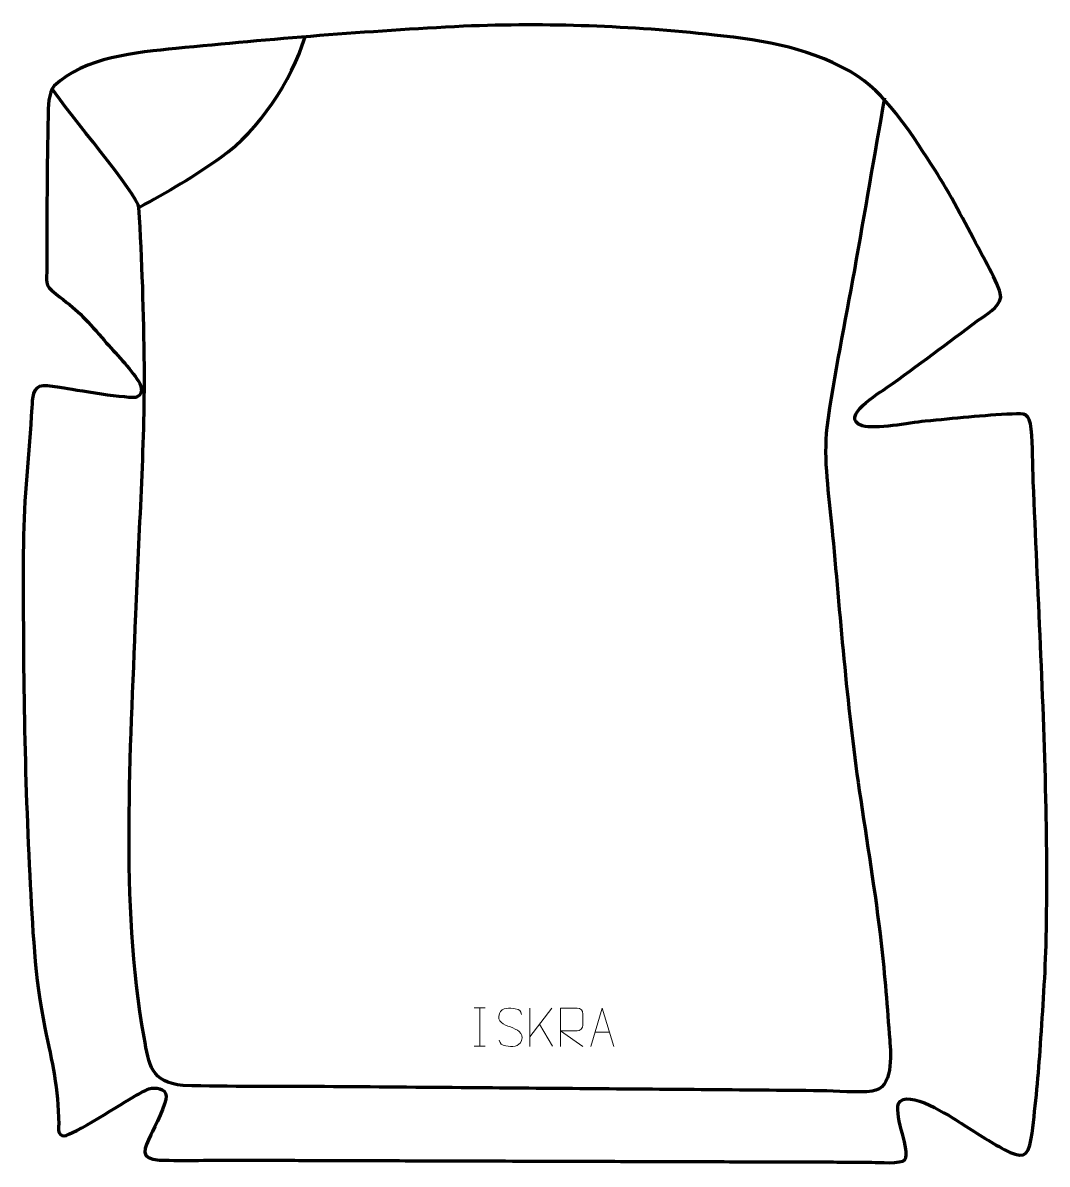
# Model space of a CAD drawing. Header units: millimetres. Extents: x 892 to 1559, y 42 to 784.
import ezdxf

# ---------------------------------------------------------------- set-up
doc = ezdxf.new("R2010")
doc.units = ezdxf.units.MM
doc.header["$MEASUREMENT"] = 0
doc.layers.add('layer 2', color=7, linetype='Continuous')
doc.layers.add('layer 3', color=7, linetype='Continuous')

msp = doc.modelspace()

# ---------------------------------------------------------------- linework, layer by layer
at = {"layer": 'layer 2', "color": 142, "lineweight": 158}
for points, knots in [([(967.8647, 663.7227), (985.719, 673.6216), (1004.9617, 684.5987), (1021.3476, 696.4468), (1021.3476, 696.4468), (1045.9551, 714.2396), (1067.0219, 745.6773), (1075.873, 774.7654)], [0, 0, 0, 0, 0.33333333, 0.33333333, 0.33333333, 0.33333333, 1, 1, 1, 1]), ([(1452.7976, 735.0994), (1446.2597, 697.751), (1439.7219, 660.4025), (1433.184, 623.0541), (1433.184, 623.0541), (1427.139, 589.0911), (1419.7157, 554.8096), (1415.3212, 520.632), (1415.3212, 520.632), (1412.8106, 500.168), (1416.597, 476.7205), (1418.5529, 456.0749), (1418.5529, 456.0749), (1423.9558, 398.5212), (1428.009, 341.9301), (1436.3956, 284.614), (1436.3956, 284.614), (1441.2276, 251.6694), (1446.8065, 218.215), (1450.6617, 185.1969), (1450.6617, 185.1969), (1453.0333, 164.4811), (1454.5059, 143.2232), (1456.2027, 122.405), (1456.2027, 122.405), (1457.0164, 112.4231), (1458.4781, 90.8298), (1444.7783, 89.0157), (1444.7783, 89.0157), (1435.2909, 87.7594), (1421.3877, 89.194), (1411.3021, 89.2888), (1411.3021, 89.2888), (1385.6794, 89.5292), (1360.0562, 89.7437), (1334.4333, 89.9553), (1334.4333, 89.9553), (1334.4333, 89.9553), (1333.4842, 89.9632), (1333.4842, 89.9632), (1333.4842, 89.9632), (1321.4576, 90.0625), (1309.431, 90.1618), (1297.4045, 90.2612), (1297.4045, 90.2612), (1272.0854, 90.4703), (1246.7663, 90.6795), (1221.4472, 90.8886), (1221.4472, 90.8886), (1208.7876, 90.9932), (1196.1281, 91.0978), (1183.4686, 91.2024), (1183.4686, 91.2024), (1151.8197, 91.4638), (1120.1707, 91.7252), (1088.5219, 91.9866), (1088.5219, 91.9866), (1057.9049, 92.2218), (1027.148, 91.8057), (996.5555, 92.6755), (996.5555, 92.6755), (975.4218, 95.0269), (974.6215, 105.665), (971.1801, 124.0621), (971.1801, 124.0621), (955.5611, 213.2827), (962.56, 308.8797), (965.7647, 399.1446), (965.7647, 399.1446), (967.7181, 452.7005), (971.7797, 506.9179), (971.3707, 560.447), (971.3707, 560.447), (971.0823, 594.7828), (969.8912, 629.445), (967.8647, 663.7227), (967.8647, 663.7227), (967.1931, 671.7208), (921.2986, 725.9748), (911.2132, 741.0571)], [0, 0, 0, 0, 0.04761905, 0.04761905, 0.04761905, 0.04761905, 0.0952381, 0.0952381, 0.0952381, 0.0952381, 0.14285714, 0.14285714, 0.14285714, 0.14285714, 0.19047619, 0.19047619, 0.19047619, 0.19047619, 0.23809524, 0.23809524, 0.23809524, 0.23809524, 0.28571429, 0.28571429, 0.28571429, 0.28571429, 0.33333333, 0.33333333, 0.33333333, 0.33333333, 0.38095238, 0.38095238, 0.38095238, 0.38095238, 0.42857143, 0.42857143, 0.42857143, 0.42857143, 0.47619048, 0.47619048, 0.47619048, 0.47619048, 0.52380952, 0.52380952, 0.52380952, 0.52380952, 0.57142857, 0.57142857, 0.57142857, 0.57142857, 0.61904762, 0.61904762, 0.61904762, 0.61904762, 0.66666667, 0.66666667, 0.66666667, 0.66666667, 0.71428571, 0.71428571, 0.71428571, 0.71428571, 0.76190476, 0.76190476, 0.76190476, 0.76190476, 0.80952381, 0.80952381, 0.80952381, 0.80952381, 0.85714286, 0.85714286, 0.85714286, 0.85714286, 0.9047619, 0.9047619, 0.9047619, 0.9047619, 1, 1, 1, 1])]:
    msp.add_open_spline(points, degree=3, knots=knots, dxfattribs=at)
at = {"layer": 'layer 2', "color": 142, "lineweight": 9}
for points in [[(1185.9412, 143.2138), (1185.9412, 143.2138), (1193.0905, 143.2138), (1193.0905, 143.2138)], [(1189.5158, 143.2138), (1189.5158, 143.2138), (1189.5158, 118.3261), (1189.5158, 118.3261)], [(1222.0735, 143.0403), (1222.0735, 143.0403), (1222.0735, 118.1526), (1222.0735, 118.1526)], [(1236.4118, 143.0403), (1236.4118, 143.0403), (1222.0735, 124.4498), (1222.0735, 124.4498)], [(1236.7362, 118.248), (1236.7362, 118.248), (1228.2881, 132.5239), (1228.2881, 132.5239)], [(1264.5639, 127.3777), (1264.5639, 127.3777), (1274.0346, 127.3777), (1274.0346, 127.3777)], [(1185.9412, 118.3261), (1185.9412, 118.3261), (1193.0905, 118.3261), (1193.0905, 118.3261)]]:
    msp.add_open_spline(points, degree=3, dxfattribs=at)
for points, knots in [([(1209.4631, 130.7699), (1205.226, 132.2364), (1200.3308, 134.0275), (1202.3306, 139.5332), (1202.3306, 139.5332), (1203.8302, 143.6622), (1209.03, 143.2747), (1212.6241, 142.6752), (1212.6241, 142.6752), (1215.4772, 142.1993), (1216.3396, 140.9892), (1216.6494, 138.9107)], [0, 0, 0, 0, 0.25, 0.25, 0.25, 0.25, 0.5, 0.5, 0.5, 0.5, 1, 1, 1, 1]), ([(1242.0394, 118.1526), (1242.0394, 118.1526), (1242.0394, 143.0403), (1242.0394, 143.0403), (1242.0394, 143.0403), (1245.6247, 143.0403), (1249.2108, 143.0403), (1252.7965, 143.0403), (1252.7965, 143.0403), (1255.1157, 143.0027), (1256.6688, 141.5167), (1256.6648, 139.1565), (1256.6648, 139.1565), (1256.6643, 137.1263), (1256.6643, 134.075), (1256.6648, 132.0444), (1256.6648, 132.0444), (1256.6582, 130.1739), (1254.8507, 128.2372), (1252.8465, 128.2181), (1252.8465, 128.2181), (1252.8465, 128.2181), (1242.0394, 128.2181), (1242.0394, 128.2181), (1242.0394, 128.2181), (1242.0394, 128.2181), (1256.6555, 118.1526), (1256.6555, 118.1526)], [0, 0, 0, 0, 0.125, 0.125, 0.125, 0.125, 0.25, 0.25, 0.25, 0.25, 0.375, 0.375, 0.375, 0.375, 0.5, 0.5, 0.5, 0.5, 0.625, 0.625, 0.625, 0.625, 0.75, 0.75, 0.75, 0.75, 1, 1, 1, 1]), ([(1261.8485, 118.1526), (1261.8485, 118.1526), (1269.2, 143.0404), (1269.2, 143.0404), (1269.2, 143.0404), (1269.2, 143.0404), (1276.75, 118.1526), (1276.75, 118.1526)], [0, 0, 0, 0, 0.33333333, 0.33333333, 0.33333333, 0.33333333, 1, 1, 1, 1]), ([(1209.4631, 130.7697), (1213.471, 129.1274), (1218.4873, 127.2441), (1216.6581, 121.8979), (1216.6581, 121.8979), (1215.2021, 117.6428), (1210.3043, 117.8988), (1206.588, 118.4521), (1206.588, 118.4521), (1203.8452, 118.8608), (1202.6276, 120.0711), (1202.2506, 122.1777)], [0, 0, 0, 0, 0.25, 0.25, 0.25, 0.25, 0.5, 0.5, 0.5, 0.5, 1, 1, 1, 1])]:
    msp.add_open_spline(points, degree=3, knots=knots, dxfattribs=at)
at = {"layer": 'layer 3', "color": 242, "lineweight": 158}
msp.add_open_spline([(991.9345, 767.1606), (1053.8204, 773.3329), (1116.7712, 778.4544), (1178.8777, 781.6154), (1178.8777, 781.6154), (1234.6497, 783.8551), (1286.6375, 781.8698), (1342.1122, 775.9067), (1342.1122, 775.9067), (1375.7583, 772.4049), (1406.389, 767.2401), (1435.7028, 749.0496), (1435.7028, 749.0496), (1456.5367, 734.4936), (1471.7978, 709.319), (1485.4917, 688.1899), (1485.4917, 688.1899), (1495.5883, 672.5311), (1504.9699, 654.4261), (1513.6389, 637.8439), (1513.6389, 637.8439), (1516.7387, 631.9635), (1528.927, 610.652), (1528.3781, 605.3401), (1528.3781, 605.3401), (1527.1968, 598.296), (1519.0839, 594.3049), (1513.8032, 590.3625), (1513.8032, 590.3625), (1494.1654, 575.6973), (1474.3168, 560.8543), (1454.3946, 546.5981), (1454.3946, 546.5981), (1449.6718, 543.3115), (1422.4991, 527.0759), (1438.3524, 521.7951), (1438.3524, 521.7951), (1447.176, 519.2161), (1468.6176, 523.6758), (1479.1726, 524.6883), (1479.1726, 524.6883), (1497.7278, 526.4759), (1517.2598, 528.6675), (1535.8049, 529.4203), (1535.8049, 529.4203), (1544.2897, 529.7647), (1547.0177, 530.1255), (1548.1885, 519.6231), (1548.1885, 519.6231), (1549.3457, 508.6788), (1549.1253, 496.5689), (1549.5698, 485.4209), (1549.5698, 485.4209), (1552.4067, 414.6364), (1556.4332, 343.4534), (1557.8768, 272.6694), (1557.8768, 272.6694), (1558.4536, 243.3512), (1558.5925, 213.1069), (1557.8356, 183.8042), (1557.8356, 183.8042), (1557.2498, 161.1262), (1555.425, 137.9872), (1553.9962, 115.3045), (1553.9962, 115.3045), (1552.6788, 96.6781), (1550.7541, 76.7786), (1548.282, 58.2784), (1548.282, 58.2784), (1546.155, 45.1528), (1541.8866, 45.3418), (1530.7237, 51.1185), (1530.7237, 51.1185), (1521.6031, 55.8384), (1511.4217, 62.5999), (1502.6014, 68.1496), (1502.6014, 68.1496), (1496.2005, 72.199), (1467.5319, 91.2691), (1461.8985, 80.9684), (1461.8985, 80.9684), (1459.103, 71.3448), (1470.0676, 50.4374), (1465.9885, 44.5364), (1465.9885, 44.5364), (1463.9186, 41.5418), (1448.6982, 42.7338), (1444.601, 42.7992), (1444.601, 42.7992), (1441.7767, 42.8443), (1438.9559, 42.8866), (1436.1312, 42.9044), (1436.1312, 42.9044), (1429.7963, 42.9241), (1423.4615, 42.9437), (1417.1265, 42.9633), (1417.1265, 42.9633), (1408.2577, 42.9909), (1399.3888, 43.0184), (1390.52, 43.0459), (1390.52, 43.0459), (1371.832, 43.1039), (1353.1441, 43.1618), (1334.4561, 43.2199), (1334.4561, 43.2199), (1315.4515, 43.2788), (1296.4468, 43.3378), (1277.4422, 43.3967), (1277.4422, 43.3967), (1258.4374, 43.4556), (1239.4328, 43.5146), (1220.4281, 43.5736), (1220.4281, 43.5736), (1195.0885, 43.6522), (1169.749, 43.7308), (1144.4094, 43.8094), (1144.4094, 43.8094), (1125.7215, 43.8675), (1107.0335, 43.9254), (1088.3456, 43.9834), (1088.3456, 43.9834), (1082.0106, 44.003), (1075.6758, 44.0226), (1069.3409, 44.0423), (1069.3409, 44.0423), (1063.3228, 44.0609), (1057.3046, 44.0797), (1051.2865, 44.0983), (1051.2865, 44.0983), (1044.9515, 44.118), (1038.6167, 44.1376), (1032.2817, 44.1573), (1032.2817, 44.1573), (1015.3963, 44.1991), (997.9148, 43.7386), (981.1144, 44.2166), (981.1144, 44.2166), (967.7809, 45.3041), (971.0725, 51.3701), (975.5634, 60.6537), (975.5634, 60.6537), (977.8101, 65.2977), (986.1288, 81.5081), (985.5959, 85.7465), (985.5959, 85.7465), (984.9149, 91.1625), (978.6565, 91.8114), (974.3481, 90.4773), (974.3481, 90.4773), (971.4616, 89.4015), (968.0523, 87.5018), (965.3513, 85.951), (965.3513, 85.951), (958.225, 81.7568), (924.2537, 60.2864), (919.2013, 59.9078), (919.2013, 59.9078), (914.9207, 60.5288), (915.545, 64.0092), (915.6414, 67.5675), (915.6414, 67.5675), (915.3159, 91.2676), (911.4791, 107.3794), (906.7058, 130.1668), (906.7058, 130.1668), (899.9031, 162.6424), (898.5547, 196.4667), (896.8307, 229.5326), (896.8307, 229.5326), (893.1121, 300.9862), (892.3129, 373.3853), (892.6725, 444.9418), (892.6725, 444.9418), (892.8214, 474.5644), (896.4073, 504.1058), (898.1954, 533.6596), (898.1954, 533.6596), (898.5317, 539.2889), (898.4803, 547.455), (905.6127, 547.8168), (905.6127, 547.8168), (908.8501, 547.981), (914.3018, 546.9216), (917.6132, 546.4212), (917.6132, 546.4212), (924.6155, 545.3354), (962.9772, 538.6289), (966.6405, 540.5428), (966.6405, 540.5428), (971.4992, 543.5978), (969.1116, 548.3459), (966.5707, 552.2547), (966.5707, 552.2547), (960.4148, 561.2477), (951.0578, 570.4344), (943.8195, 578.9826), (943.8195, 578.9826), (932.932, 591.7992), (927.2625, 597.4391), (913.7405, 607.5456), (913.7405, 607.5456), (905.9268, 613.6189), (907.8843, 615.698), (907.911, 624.7364), (907.911, 624.7364), (908.0055, 657.4268), (907.945, 690.4694), (908.7369, 723.1306), (908.7369, 723.1306), (908.8667, 728.4823), (908.8048, 738.8366), (912.7888, 742.7696), (912.7888, 742.7696), (932.0704, 761.805), (966.3377, 764.4716), (991.9345, 767.1606)], degree=3, knots=[0, 0, 0, 0, 0.01818182, 0.01818182, 0.01818182, 0.01818182, 0.03636364, 0.03636364, 0.03636364, 0.03636364, 0.05454545, 0.05454545, 0.05454545, 0.05454545, 0.07272727, 0.07272727, 0.07272727, 0.07272727, 0.09090909, 0.09090909, 0.09090909, 0.09090909, 0.10909091, 0.10909091, 0.10909091, 0.10909091, 0.12727273, 0.12727273, 0.12727273, 0.12727273, 0.14545455, 0.14545455, 0.14545455, 0.14545455, 0.16363636, 0.16363636, 0.16363636, 0.16363636, 0.18181818, 0.18181818, 0.18181818, 0.18181818, 0.2, 0.2, 0.2, 0.2, 0.21818182, 0.21818182, 0.21818182, 0.21818182, 0.23636364, 0.23636364, 0.23636364, 0.23636364, 0.25454545, 0.25454545, 0.25454545, 0.25454545, 0.27272727, 0.27272727, 0.27272727, 0.27272727, 0.29090909, 0.29090909, 0.29090909, 0.29090909, 0.30909091, 0.30909091, 0.30909091, 0.30909091, 0.32727273, 0.32727273, 0.32727273, 0.32727273, 0.34545455, 0.34545455, 0.34545455, 0.34545455, 0.36363636, 0.36363636, 0.36363636, 0.36363636, 0.38181818, 0.38181818, 0.38181818, 0.38181818, 0.4, 0.4, 0.4, 0.4, 0.41818182, 0.41818182, 0.41818182, 0.41818182, 0.43636364, 0.43636364, 0.43636364, 0.43636364, 0.45454545, 0.45454545, 0.45454545, 0.45454545, 0.47272727, 0.47272727, 0.47272727, 0.47272727, 0.49090909, 0.49090909, 0.49090909, 0.49090909, 0.50909091, 0.50909091, 0.50909091, 0.50909091, 0.52727273, 0.52727273, 0.52727273, 0.52727273, 0.54545455, 0.54545455, 0.54545455, 0.54545455, 0.56363636, 0.56363636, 0.56363636, 0.56363636, 0.58181818, 0.58181818, 0.58181818, 0.58181818, 0.6, 0.6, 0.6, 0.6, 0.61818182, 0.61818182, 0.61818182, 0.61818182, 0.63636364, 0.63636364, 0.63636364, 0.63636364, 0.65454545, 0.65454545, 0.65454545, 0.65454545, 0.67272727, 0.67272727, 0.67272727, 0.67272727, 0.69090909, 0.69090909, 0.69090909, 0.69090909, 0.70909091, 0.70909091, 0.70909091, 0.70909091, 0.72727273, 0.72727273, 0.72727273, 0.72727273, 0.74545455, 0.74545455, 0.74545455, 0.74545455, 0.76363636, 0.76363636, 0.76363636, 0.76363636, 0.78181818, 0.78181818, 0.78181818, 0.78181818, 0.8, 0.8, 0.8, 0.8, 0.81818182, 0.81818182, 0.81818182, 0.81818182, 0.83636364, 0.83636364, 0.83636364, 0.83636364, 0.85454545, 0.85454545, 0.85454545, 0.85454545, 0.87272727, 0.87272727, 0.87272727, 0.87272727, 0.89090909, 0.89090909, 0.89090909, 0.89090909, 0.90909091, 0.90909091, 0.90909091, 0.90909091, 0.92727273, 0.92727273, 0.92727273, 0.92727273, 0.94545455, 0.94545455, 0.94545455, 0.94545455, 0.96363636, 0.96363636, 0.96363636, 0.96363636, 1, 1, 1, 1], dxfattribs=at)

doc.saveas('drawing.dxf')
